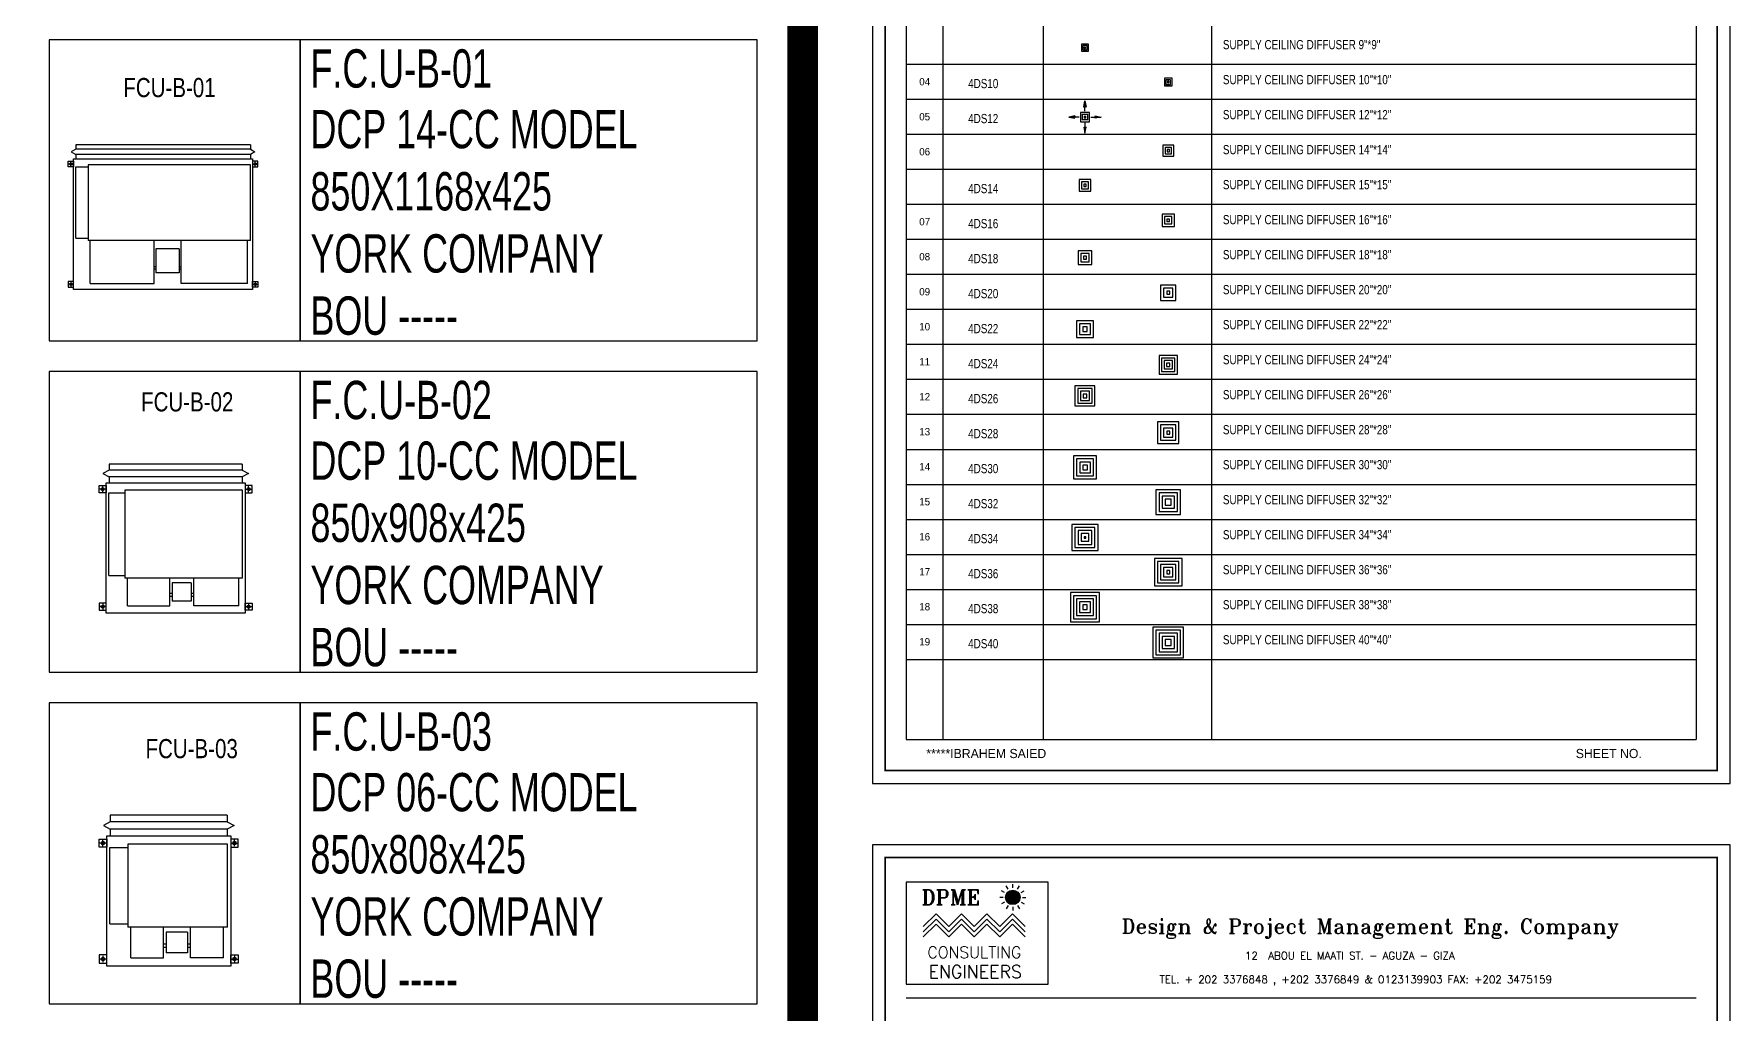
# Model space of a CAD drawing. Header units: millimetres. Extents: x -21221 to 1625077, y -149981 to 356550.
# Drawn here: x 260711 to 271771, y 148796 to 155180 of the extents above; entities that cross this region are included whole.
import ezdxf
from ezdxf.enums import TextEntityAlignment as Align

# ---------------------------------------------------------------- set-up
doc = ezdxf.new("R2010")
doc.units = ezdxf.units.MM
doc.header["$LTSCALE"] = 1000
doc.header["$MEASUREMENT"] = 0
doc.layers.get('0').update_dxf_attribs({"linetype": 'CONTINUOUS'})
for name, color, linetype in [('12- EQUIPMENT HVAC', 12, 'CONTINUOUS'), ('150-FRAM-PLAN-0-2', 150, 'CONTINUOUS'), ('200-FRAME-PLAN-1-0-0-6', 200, 'CONTINUOUS'), ('3-SUPPLY-DUCT', 3, 'CONTINUOUS'), ('4-TEXT-HVAC', 4, 'CONTINUOUS'), ('40-REFERENCE-DRAWINGS-0-35', 40, 'CONTINUOUS'), ('43-REFERENCE-0-33', 43, 'CONTINUOUS'), ('70-FRAM-DETAIL-0-45', 70, 'CONTINUOUS')]:
    doc.layers.add(name, color=color, linetype=linetype)
doc.styles.add('ROMANT', font='ROMANT.shx', dxfattribs={"height": 600})
doc.styles.add('STENCIL', font='stencil.shx')
doc.styles.add('style2', font='stencil.shx')
doc.styles.add('TEXT-P', font='stencil.shx', dxfattribs={"height": 0.3})

# ---------------------------------------------------------------- blocks, each defined once
blk = doc.blocks.new('FCU-B-01')
for p, q in [((-609, 63), (-639, 47)), ((-639, 47), (-609, 30)), ((529, 93), (-609, 93)), ((-609, 93), (-609, 63)), ((529, 63), (-609, 63)), ((529, 30), (-609, 30)), ((-609, 30), (-609, 0)), ((529, 93), (529, 63)), ((529, 63), (559, 47)), ((559, 47), (529, 30)), ((529, 30), (529, 0)), ((-626, -33), (-656, -33)), ((-641, -47), (-641, -18)), ((-609, -517), (-609, -52)), ((-609, -52), (-529, -52)), ((529, -38), (-529, -38)), ((-529, -38), (-529, -532)), ((529, -532), (529, -38)), ((546, -33), (575, -33)), ((561, -47), (561, -18)), ((-609, -517), (-529, -517)), ((529, -532), (-529, -532)), ((-515, -812), (-515, -532)), ((-99, -812), (-99, -532)), ((77, -812), (77, -532)), ((511, -812), (511, -532)), ((-87, -585), (-87, -743)), ((64, -585), (-87, -585)), ((64, -585), (64, -743)), ((-87, -704), (-99, -704)), ((-87, -719), (-99, -719)), ((64, -743), (-87, -743)), ((77, -704), (64, -704)), ((77, -719), (64, -719)), ((-626, -817), (-656, -817)), ((-641, -803), (-641, -832)), ((-515, -812), (-99, -812)), ((511, -812), (77, -812)), ((546, -817), (575, -817)), ((561, -803), (561, -832))]:
    blk.add_line(p, q)
for points in [[(544, -850), (-624, -850), (-624, 0), (544, 0)], [(-624, -15), (-624, -51), (-658, -51), (-658, -15)], [(544, -15), (544, -51), (578, -51), (578, -15)], [(-624, -835), (-624, -799), (-658, -799), (-658, -835)], [(544, -835), (544, -799), (578, -799), (578, -835)]]:
    blk.add_lwpolyline(points, close=True)
for centre, radius in [((-641, -33), 7.96), ((-641, -33), 5.95), ((561, -33), 7.96), ((561, -33), 5.95), ((-641, -817), 7.96), ((-641, -817), 5.95), ((561, -817), 7.96), ((561, -817), 5.95)]:
    blk.add_circle(centre, radius)
blk = doc.blocks.new('FCU-B-02')
for p, q in [((-434, 42), (-474, 21)), ((-474, 21), (-434, 0)), ((434, 81), (-434, 81)), ((-434, 81), (-434, 42)), ((434, 42), (-434, 42)), ((434, 0), (-434, 0)), ((434, 81), (434, 42)), ((434, 42), (474, 21)), ((474, 21), (434, 0)), ((-457, -81), (-495, -81)), ((-476, -100), (-476, -62)), ((-435, -643), (-435, -106)), ((-435, -106), (-332, -106)), ((-434, 0), (-434, -39)), ((435, -87), (-332, -87)), ((-332, -87), (-332, -662)), ((434, 0), (434, -39)), ((435, -662), (435, -87)), ((457, -81), (495, -81)), ((476, -100), (476, -62)), ((-435, -643), (-332, -643)), ((435, -662), (-332, -662)), ((-314, -841), (-314, -662)), ((-38, -841), (-38, -662)), ((118, -841), (118, -662)), ((412, -841), (412, -662)), ((-23, -761), (-38, -761)), ((-23, -691), (-23, -812)), ((101, -691), (-23, -691)), ((101, -691), (101, -812)), ((118, -761), (101, -761)), ((-457, -847), (-495, -847)), ((-476, -828), (-476, -866)), ((-314, -841), (-38, -841)), ((-23, -780), (-38, -780)), ((101, -812), (-23, -812)), ((118, -780), (101, -780)), ((412, -841), (118, -841)), ((457, -847), (495, -847)), ((476, -828), (476, -866))]:
    blk.add_line(p, q)
for points in [[(-454, -58), (-454, -104), (-498, -104), (-498, -58)], [(454, -889), (-454, -889), (-454, -39), (454, -39)], [(454, -58), (454, -104), (498, -104), (498, -58)], [(-454, -870), (-454, -824), (-498, -824), (-498, -870)], [(454, -870), (454, -824), (498, -824), (498, -870)]]:
    blk.add_lwpolyline(points, close=True)
for centre, radius in [((-476, -81), 10.2), ((-476, -81), 7.65), ((476, -81), 10.2), ((476, -81), 7.65), ((-476, -847), 10.2), ((-476, -847), 7.65), ((476, -847), 10.2), ((476, -847), 7.65)]:
    blk.add_circle(centre, radius)
blk = doc.blocks.new('FCU-B-03')
for p, q in [((-382, 47), (-426, 24)), ((-426, 24), (-382, 0)), ((382, 91), (-382, 91)), ((-382, 91), (-382, 47)), ((382, 47), (-382, 47)), ((382, 0), (-382, 0)), ((382, 91), (382, 47)), ((382, 47), (426, 24)), ((426, 24), (382, 0)), ((-408, -91), (-450, -91)), ((-429, -112), (-429, -70)), ((-382, 0), (-382, -44)), ((383, -98), (-267, -98)), ((-267, -98), (-267, -639)), ((382, 0), (382, -44)), ((383, -639), (383, -98)), ((408, -91), (450, -91)), ((429, -112), (429, -70)), ((-383, -618), (-383, -119)), ((-383, -119), (-267, -119)), ((-383, -618), (-267, -618)), ((383, -639), (-267, -639)), ((-246, -839), (-246, -639)), ((-33, -839), (-33, -639)), ((142, -839), (142, -639)), ((357, -839), (357, -639)), ((-16, -750), (-33, -750)), ((-16, -771), (-33, -771)), ((-16, -671), (-16, -807)), ((123, -671), (-16, -671)), ((123, -671), (123, -807)), ((142, -750), (123, -750)), ((142, -771), (123, -771)), ((-408, -847), (-450, -847)), ((-429, -826), (-429, -868)), ((-246, -839), (-33, -839)), ((123, -807), (-16, -807)), ((357, -839), (142, -839)), ((408, -847), (450, -847)), ((429, -826), (429, -868))]:
    blk.add_line(p, q)
for points in [[(-404, -65), (-404, -117), (-453, -117), (-453, -65)], [(404, -894), (-404, -894), (-404, -44), (404, -44)], [(404, -65), (404, -117), (453, -117), (453, -65)], [(-404, -873), (-404, -820), (-453, -820), (-453, -873)], [(404, -873), (404, -820), (453, -820), (453, -873)]]:
    blk.add_lwpolyline(points, close=True)
for centre, radius in [((-429, -91), 11.5), ((-429, -91), 8.59), ((429, -91), 11.5), ((429, -91), 8.59), ((-429, -847), 11.5), ((-429, -847), 8.59), ((429, -847), 11.5), ((429, -847), 8.59)]:
    blk.add_circle(centre, radius)
blk = doc.blocks.new('4DS10')
at = {"color": 13}
for points in [[(-452, 0, 0, 64.1, 0), (-295, 0, 0, 0, 0), (-156, 0, 0, 0, 0)], [(0, 452, 0, 64.1, 0), (0, 295, 0, 0, 0), (0, 156, 0, 0, 0)], [(452, 0, 0, 64.1, 0), (295, 0, 0, 0, 0), (156, 0, 0, 0, 0)], [(0, -452, 0, 64.1, 0), (0, -295, 0, 0, 0), (0, -156, 0, 0, 0)]]:
    blk.add_lwpolyline(points, format="xyseb", dxfattribs=at)
at = {"color": 12}
blk.add_lwpolyline([(-125, -125), (125, -125), (125, 125), (-125, 125)], close=True, dxfattribs=at)
at = {"color": 13}
for points in [[(-75, -75), (75, -75), (75, 75), (-75, 75)], [(-25, -25), (25, -25), (25, 25), (-25, 25)]]:
    blk.add_lwpolyline(points, close=True, dxfattribs=at)
blk = doc.blocks.new('4DS12')
at = {"color": 13}
for p, q in [((-325, 40), (-525, 0)), ((-188, 0), (-525, 0)), ((-525, 0), (-325, -40)), ((-325, 40), (-342, 0)), ((-325, -40), (-342, 0)), ((-90, 90), (-90, -90)), ((-90, 90), (90, 90)), ((-40, 325), (0, 525)), ((-40, 325), (0, 342)), ((-30, 30), (-30, -30)), ((-30, 30), (30, 30)), ((0, 188), (0, 525)), ((0, 525), (40, 325)), ((40, 325), (0, 342)), ((30, -30), (30, 30)), ((90, -90), (90, 90)), ((188, 0), (525, 0)), ((325, 40), (525, 0)), ((325, 40), (342, 0)), ((325, -40), (342, 0)), ((525, 0), (325, -40)), ((90, -90), (-90, -90)), ((-40, -325), (0, -525)), ((-40, -325), (0, -342)), ((30, -30), (-30, -30)), ((0, -188), (0, -525)), ((40, -325), (0, -342)), ((0, -525), (40, -325))]:
    blk.add_line(p, q, dxfattribs=at)
at = {"color": 12}
blk.add_lwpolyline([(-150, -150), (150, -150), (150, 150), (-150, 150)], close=True, dxfattribs=at)
at = {"color": 13}
for points in [[(-325, 40), (-342, 0), (-525, 0)], [(-325, -40), (-342, 0), (-525, 0)], [(-40, 325), (0, 342), (0, 525)], [(40, 325), (0, 342), (0, 525)], [(325, 40), (342, 0), (525, 0)], [(325, -40), (342, 0), (525, 0)], [(-40, -325), (0, -342), (0, -525)], [(40, -325), (0, -342), (0, -525)]]:
    blk.add_solid(points, dxfattribs=at)
blk = doc.blocks.new('4DS16')
at = {"color": 13}
for points in [[(0, 657, 0, 89.8, 0), (0, 438, 0, 0, 0), (0, 244, 0, 0, 0)], [(-657, 0, 0, 89.8, 0), (-438, 0, 0, 0, 0), (-244, 0, 0, 0, 0)], [(657, 0, 0, 89.8, 0), (438, 0, 0, 0, 0), (244, 0, 0, 0, 0)], [(0, -657, 0, 89.8, 0), (0, -438, 0, 0, 0), (0, -244, 0, 0, 0)]]:
    blk.add_lwpolyline(points, format="xyseb", dxfattribs=at)
at = {"color": 12}
blk.add_lwpolyline([(-200, -200), (200, -200), (200, 200), (-200, 200)], close=True, dxfattribs=at)
at = {"color": 13}
for points in [[(-120, -120), (120, -120), (120, 120), (-120, 120)], [(-40, -40), (40, -40), (40, 40), (-40, 40)]]:
    blk.add_lwpolyline(points, close=True, dxfattribs=at)
blk = doc.blocks.new('4DS18')
at = {"color": 13}
for points in [[(0, 682, 0, 89.8, 0), (0, 463, 0, 0, 0), (0, 269, 0, 0, 0)], [(-682, 0, 0, 89.8, 0), (-463, 0, 0, 0, 0), (-269, 0, 0, 0, 0)], [(682, 0, 0, 89.8, 0), (463, 0, 0, 0, 0), (269, 0, 0, 0, 0)], [(0, -682, 0, 89.8, 0), (0, -463, 0, 0, 0), (0, -269, 0, 0, 0)]]:
    blk.add_lwpolyline(points, format="xyseb", dxfattribs=at)
at = {"color": 12}
blk.add_lwpolyline([(-225, -225), (225, -225), (225, 225), (-225, 225)], close=True, dxfattribs=at)
at = {"color": 13}
for points in [[(-135, -135), (135, -135), (135, 135), (-135, 135)], [(-45, -45), (45, -45), (45, 45), (-45, 45)]]:
    blk.add_lwpolyline(points, close=True, dxfattribs=at)
blk = doc.blocks.new('4DS20')
at = {"color": 13}
for points in [[(0, 784, 0, 105, 0), (0, 528, 0, 0, 0), (0, 301, 0, 0, 0)], [(-784, 0, 0, 105, 0), (-528, 0, 0, 0, 0), (-301, 0, 0, 0, 0)], [(784, 0, 0, 105, 0), (528, 0, 0, 0, 0), (301, 0, 0, 0, 0)], [(0, -784, 0, 105, 0), (0, -528, 0, 0, 0), (0, -301, 0, 0, 0)]]:
    blk.add_lwpolyline(points, format="xyseb", dxfattribs=at)
at = {"color": 12}
blk.add_lwpolyline([(-250, -250), (250, -250), (250, 250), (-250, 250)], close=True, dxfattribs=at)
at = {"color": 13}
for points in [[(-150, -150), (150, -150), (150, 150), (-150, 150)], [(-50, -50), (50, -50), (50, 50), (-50, 50)]]:
    blk.add_lwpolyline(points, close=True, dxfattribs=at)
blk = doc.blocks.new('4DS22')
at = {"color": 13}
for points in [[(0, 875, 0, 118, 0), (0, 588, 0, 0, 0), (0, 332, 0, 0, 0)], [(-875, 0, 0, 118, 0), (-588, 0, 0, 0, 0), (-332, 0, 0, 0, 0)], [(875, 0, 0, 118, 0), (588, 0, 0, 0, 0), (332, 0, 0, 0, 0)], [(0, -875, 0, 118, 0), (0, -588, 0, 0, 0), (0, -332, 0, 0, 0)]]:
    blk.add_lwpolyline(points, format="xyseb", dxfattribs=at)
at = {"color": 12}
blk.add_lwpolyline([(-275, -275), (275, -275), (275, 275), (-275, 275)], close=True, dxfattribs=at)
at = {"color": 13}
for points in [[(-175, -175), (175, -175), (175, 175), (-175, 175)], [(-75, -75), (75, -75), (75, 75), (-75, 75)]]:
    blk.add_lwpolyline(points, close=True, dxfattribs=at)
blk = doc.blocks.new('4DS24')
at = {"color": 13}
for points in [[(0, 967, 0, 131, 0), (0, 648, 0, 0, 0), (0, 364, 0, 0, 0)], [(-967, 0, 0, 131, 0), (-648, 0, 0, 0, 0), (-364, 0, 0, 0, 0)], [(967, 0, 0, 131, 0), (648, 0, 0, 0, 0), (364, 0, 0, 0, 0)], [(0, -967, 0, 131, 0), (0, -648, 0, 0, 0), (0, -364, 0, 0, 0)]]:
    blk.add_lwpolyline(points, format="xyseb", dxfattribs=at)
at = {"color": 12}
blk.add_lwpolyline([(-300, -300), (300, -300), (300, 300), (-300, 300)], close=True, dxfattribs=at)
at = {"color": 13}
for points in [[(-218, -218), (218, -218), (218, 218), (-218, 218)], [(-136, -136), (136, -136), (136, 136), (-136, 136)], [(-55, -55), (55, -55), (55, 55), (-55, 55)]]:
    blk.add_lwpolyline(points, close=True, dxfattribs=at)
blk = doc.blocks.new('4DS26')
at = {"color": 13}
for points in [[(0, 992, 0, 131, 0), (0, 673, 0, 0, 0), (0, 389, 0, 0, 0)], [(-992, 0, 0, 131, 0), (-673, 0, 0, 0, 0), (-389, 0, 0, 0, 0)], [(992, 0, 0, 131, 0), (673, 0, 0, 0, 0), (389, 0, 0, 0, 0)], [(0, -992, 0, 131, 0), (0, -673, 0, 0, 0), (0, -389, 0, 0, 0)]]:
    blk.add_lwpolyline(points, format="xyseb", dxfattribs=at)
at = {"color": 12}
blk.add_lwpolyline([(-325, -325), (325, -325), (325, 325), (-325, 325)], close=True, dxfattribs=at)
at = {"color": 13}
for points in [[(-236, -236), (236, -236), (236, 236), (-236, 236)], [(-148, -148), (148, -148), (148, 148), (-148, 148)], [(-59, -59), (59, -59), (59, 59), (-59, 59)]]:
    blk.add_lwpolyline(points, close=True, dxfattribs=at)
blk = doc.blocks.new('4DS28')
at = {"color": 13}
for points in [[(0, 950, 0, 118, 0), (0, 663, 0, 0, 0), (0, 407, 0, 0, 0)], [(-950, 0, 0, 118, 0), (-663, 0, 0, 0, 0), (-407, 0, 0, 0, 0)], [(950, 0, 0, 118, 0), (663, 0, 0, 0, 0), (407, 0, 0, 0, 0)], [(0, -950, 0, 118, 0), (0, -663, 0, 0, 0), (0, -407, 0, 0, 0)]]:
    blk.add_lwpolyline(points, format="xyseb", dxfattribs=at)
at = {"color": 12}
blk.add_lwpolyline([(-350, -350), (350, -350), (350, 350), (-350, 350)], close=True, dxfattribs=at)
at = {"color": 13}
for points in [[(-250, -250), (250, -250), (250, 250), (-250, 250)], [(-150, -150), (150, -150), (150, 150), (-150, 150)], [(-50, -50), (50, -50), (50, 50), (-50, 50)]]:
    blk.add_lwpolyline(points, close=True, dxfattribs=at)
blk = doc.blocks.new('4DS30')
at = {"color": 13}
for points in [[(0, 925, 0, 108, 0), (0, 662, 0, 0, 0), (0, 428, 0, 0, 0)], [(-925, 0, 0, 108, 0), (-662, 0, 0, 0, 0), (-428, 0, 0, 0, 0)], [(925, 0, 0, 108, 0), (662, 0, 0, 0, 0), (428, 0, 0, 0, 0)], [(0, -925, 0, 108, 0), (0, -662, 0, 0, 0), (0, -428, 0, 0, 0)]]:
    blk.add_lwpolyline(points, format="xyseb", dxfattribs=at)
at = {"color": 12}
blk.add_lwpolyline([(-375, -375), (375, -375), (375, 375), (-375, 375)], close=True, dxfattribs=at)
at = {"color": 13}
for points in [[(-275, -275), (275, -275), (275, 275), (-275, 275)], [(-175, -175), (175, -175), (175, 175), (-175, 175)], [(-75, -75), (75, -75), (75, 75), (-75, 75)]]:
    blk.add_lwpolyline(points, close=True, dxfattribs=at)
blk = doc.blocks.new('4DS32')
at = {"color": 13}
for points in [[(0, 950, 0, 108, 0), (0, 687, 0, 0, 0), (0, 453, 0, 0, 0)], [(-950, 0, 0, 108, 0), (-687, 0, 0, 0, 0), (-453, 0, 0, 0, 0)], [(950, 0, 0, 108, 0), (687, 0, 0, 0, 0), (453, 0, 0, 0, 0)], [(0, -950, 0, 108, 0), (0, -687, 0, 0, 0), (0, -453, 0, 0, 0)]]:
    blk.add_lwpolyline(points, format="xyseb", dxfattribs=at)
at = {"color": 12}
blk.add_lwpolyline([(-400, -400), (400, -400), (400, 400), (-400, 400)], close=True, dxfattribs=at)
at = {"color": 13}
for points in [[(-300, -300), (300, -300), (300, 300), (-300, 300)], [(-200, -200), (200, -200), (200, 200), (-200, 200)], [(-100, -100), (100, -100), (100, 100), (-100, 100)]]:
    blk.add_lwpolyline(points, close=True, dxfattribs=at)
blk = doc.blocks.new('4DS34')
at = {"color": 13}
for points in [[(0, 975, 0, 108, 0), (0, 712, 0, 0, 0), (0, 478, 0, 0, 0)], [(-975, 0, 0, 108, 0), (-712, 0, 0, 0, 0), (-478, 0, 0, 0, 0)], [(975, 0, 0, 108, 0), (712, 0, 0, 0, 0), (478, 0, 0, 0, 0)], [(0, -975, 0, 108, 0), (0, -712, 0, 0, 0), (0, -478, 0, 0, 0)]]:
    blk.add_lwpolyline(points, format="xyseb", dxfattribs=at)
at = {"color": 12}
blk.add_lwpolyline([(-425, -425), (425, -425), (425, 425), (-425, 425)], close=True, dxfattribs=at)
at = {"color": 13}
for points in [[(-325, -325), (325, -325), (325, 325), (-325, 325)], [(-225, -225), (225, -225), (225, 225), (-225, 225)], [(-125, -125), (125, -125), (125, 125), (-125, 125)], [(-25, -25), (25, -25), (25, 25), (-25, 25)]]:
    blk.add_lwpolyline(points, close=True, dxfattribs=at)
blk = doc.blocks.new('4DS36')
at = {"color": 13}
for points in [[(0, 961, 0, 100, 0), (0, 716, 0, 0, 0), (0, 499, 0, 0, 0)], [(-961, 0, 0, 100, 0), (-716, 0, 0, 0, 0), (-499, 0, 0, 0, 0)], [(961, 0, 0, 100, 0), (716, 0, 0, 0, 0), (499, 0, 0, 0, 0)], [(0, -961, 0, 100, 0), (0, -716, 0, 0, 0), (0, -499, 0, 0, 0)]]:
    blk.add_lwpolyline(points, format="xyseb", dxfattribs=at)
at = {"color": 12}
blk.add_lwpolyline([(-450, -450), (450, -450), (450, 450), (-450, 450)], close=True, dxfattribs=at)
at = {"color": 13}
for points in [[(-350, -350), (350, -350), (350, 350), (-350, 350)], [(-250, -250), (250, -250), (250, 250), (-250, 250)], [(-150, -150), (150, -150), (150, 150), (-150, 150)], [(-50, -50), (50, -50), (50, 50), (-50, 50)]]:
    blk.add_lwpolyline(points, close=True, dxfattribs=at)
blk = doc.blocks.new('4DS38')
at = {"color": 13}
for points in [[(0, 952, 0, 93.6, 0), (0, 724, 0, 0, 0), (0, 521, 0, 0, 0)], [(-952, 0, 0, 93.6, 0), (-724, 0, 0, 0, 0), (-521, 0, 0, 0, 0)], [(952, 0, 0, 93.6, 0), (724, 0, 0, 0, 0), (521, 0, 0, 0, 0)], [(0, -952, 0, 93.6, 0), (0, -724, 0, 0, 0), (0, -521, 0, 0, 0)]]:
    blk.add_lwpolyline(points, format="xyseb", dxfattribs=at)
at = {"color": 12}
blk.add_lwpolyline([(-475, -475), (475, -475), (475, 475), (-475, 475)], close=True, dxfattribs=at)
at = {"color": 13}
for points in [[(-375, -375), (375, -375), (375, 375), (-375, 375)], [(-275, -275), (275, -275), (275, 275), (-275, 275)], [(-175, -175), (175, -175), (175, 175), (-175, 175)], [(-75, -75), (75, -75), (75, 75), (-75, 75)]]:
    blk.add_lwpolyline(points, close=True, dxfattribs=at)
blk = doc.blocks.new('4DS40')
at = {"color": 13}
for points in [[(0, 1007, 0, 99.5, 0), (0, 764, 0, 0, 0), (0, 548, 0, 0, 0)], [(-1007, 0, 0, 99.5, 0), (-764, 0, 0, 0, 0), (-548, 0, 0, 0, 0)], [(1007, 0, 0, 99.5, 0), (764, 0, 0, 0, 0), (548, 0, 0, 0, 0)], [(0, -1007, 0, 99.5, 0), (0, -764, 0, 0, 0), (0, -548, 0, 0, 0)]]:
    blk.add_lwpolyline(points, format="xyseb", dxfattribs=at)
at = {"color": 12}
blk.add_lwpolyline([(-500, -500), (500, -500), (500, 500), (-500, 500)], close=True, dxfattribs=at)
at = {"color": 13}
for points in [[(-400, -400), (400, -400), (400, 400), (-400, 400)], [(-300, -300), (300, -300), (300, 300), (-300, 300)], [(-200, -200), (200, -200), (200, 200), (-200, 200)], [(-100, -100), (100, -100), (100, 100), (-100, 100)]]:
    blk.add_lwpolyline(points, close=True, dxfattribs=at)
blk = doc.blocks.new('A$C15E653BB')
at = {"layer": '150-FRAM-PLAN-0-2'}
blk.add_hatch(color=256, dxfattribs=at).paths.add_polyline_path([(0.349, 0.224, 1.000001), (0.1, 0.224, 1.000001)])
for p, q in [((0.083, 0.306, -16055.758), (0.03, 0.337, -16055.758)), ((0.143, 0.366, -16055.758), (0.112, 0.419, -16055.758)), ((0.224, 0.388, -16055.758), (0.224, 0.449, -16055.758)), ((0.306, 0.366, -16055.758), (0.337, 0.419, -16055.758)), ((0.366, 0.306, -16055.758), (0.419, 0.337, -16055.758)), ((0.061, 0.224, -16055.758), (0, 0.224, -16055.758)), ((0.083, 0.143, -16055.758), (0.03, 0.112, -16055.758)), ((0.143, 0.083, -16055.758), (0.112, 0.03, -16055.758)), ((0.224, 0.061, -16055.758), (0.224, 0, -16055.758)), ((0.306, 0.083, -16055.758), (0.337, 0.03, -16055.758)), ((0.366, 0.143, -16055.758), (0.419, 0.112, -16055.758)), ((0.388, 0.224, -16055.758), (0.449, 0.224, -16055.758))]:
    blk.add_line(p, q, dxfattribs=at)
blk.add_circle((0.224, 0.224, -16055.758), 0.124, dxfattribs=at)
blk = doc.blocks.new('A$C2ACE4111')
at = {"layer": '150-FRAM-PLAN-0-2', "xscale": 0.5543485173556535, "yscale": 0.5543485173556535, "zscale": 0.5543485173556535}
blk.add_blockref('A$C15E653BB', (0, 0, 268.082), dxfattribs=at)
blk = doc.blocks.new('4DS15')
at = {"color": 13}
for points in [[(0, 677, 0, 96.2, 0), (0, 443, 0, 0, 0), (0, 234, 0, 0, 0)], [(-677, 0, 0, 96.2, 0), (-443, 0, 0, 0, 0), (-234, 0, 0, 0, 0)], [(677, 0, 0, 96.2, 0), (443, 0, 0, 0, 0), (234, 0, 0, 0, 0)], [(0, -677, 0, 96.2, 0), (0, -443, 0, 0, 0), (0, -234, 0, 0, 0)]]:
    blk.add_lwpolyline(points, format="xyseb", dxfattribs=at)
at = {"color": 12}
blk.add_lwpolyline([(-187, -187), (187, -187), (187, 187), (-187, 187)], close=True, dxfattribs=at)
at = {"color": 13}
for points in [[(-112, -112), (112, -112), (112, 112), (-112, 112)], [(-37, -37), (37, -37), (37, 37), (-37, 37)]]:
    blk.add_lwpolyline(points, close=True, dxfattribs=at)
blk = doc.blocks.new('4DS9')
at = {"color": 13}
for points in [[(-283, 0, 0, 30.1, 0), (-210, 0, 0, 0, 0), (-148, 0, 0, 0, 0)], [(0, 283, 0, 30.1, 0), (0, 210, 0, 0, 0), (0, 148, 0, 0, 0)], [(283, 0, 0, 30.1, 0), (210, 0, 0, 0, 0), (148, 0, 0, 0, 0)], [(0, -283, 0, 30.1, 0), (0, -210, 0, 0, 0), (0, -148, 0, 0, 0)]]:
    blk.add_lwpolyline(points, format="xyseb", dxfattribs=at)
at = {"color": 12}
blk.add_lwpolyline([(-112, -112), (112, -112), (112, 112), (-112, 112)], close=True, dxfattribs=at)
at = {"color": 13}
for points in [[(-68, -68), (68, -68), (68, 68), (-68, 68)], [(-22, -22), (22, -22), (22, 22), (-22, 22)]]:
    blk.add_lwpolyline(points, close=True, dxfattribs=at)
blk = doc.blocks.new('4DS14')
at = {"color": 13}
for points in [[(0, 632, 0, 89.8, 0), (0, 413, 0, 0, 0), (0, 219, 0, 0, 0)], [(-632, 0, 0, 89.8, 0), (-413, 0, 0, 0, 0), (-219, 0, 0, 0, 0)], [(632, 0, 0, 89.8, 0), (413, 0, 0, 0, 0), (219, 0, 0, 0, 0)], [(0, -632, 0, 89.8, 0), (0, -413, 0, 0, 0), (0, -219, 0, 0, 0)]]:
    blk.add_lwpolyline(points, format="xyseb", dxfattribs=at)
at = {"color": 12}
blk.add_lwpolyline([(-175, -175), (175, -175), (175, 175), (-175, 175)], close=True, dxfattribs=at)
at = {"color": 13}
for points in [[(-105, -105), (105, -105), (105, 105), (-105, 105)], [(-35, -35), (35, -35), (35, 35), (-35, 35)]]:
    blk.add_lwpolyline(points, close=True, dxfattribs=at)

msp = doc.modelspace()

# ---------------------------------------------------------------- linework, layer by layer
at = {"layer": '12- EQUIPMENT HVAC', "color": 212, "const_width": 200}
msp.add_lwpolyline([(265723.4, 155388.5), (236166.4, 155388.5), (236166.4, 144195.7), (265723.4, 144195.7)], close=True, dxfattribs=at)
at = {"layer": '12- EQUIPMENT HVAC', "color": 33}
for points in [[(262446.3, 155141.8), (260810.5, 155141.8), (260810.5, 153180.2), (262446.3, 153180.2)], [(262446.3, 153180.2), (265425.9, 153180.2), (265425.9, 155141.8), (262446.3, 155141.8)], [(262446.3, 152980.2), (260810.5, 152980.2), (260810.5, 151018.5), (262446.3, 151018.5)], [(262446.3, 151018.5), (265425.9, 151018.5), (265425.9, 152980.2), (262446.3, 152980.2)], [(262446.3, 150818.5), (260810.5, 150818.5), (260810.5, 148856.9), (262446.3, 148856.9)], [(262446.3, 148856.9), (265425.9, 148856.9), (265425.9, 150818.5), (262446.3, 150818.5)]]:
    msp.add_lwpolyline(points, close=True, dxfattribs=at)
at = {"layer": '150-FRAM-PLAN-0-2'}
for p, q in [((266509.9, 149359.7), (266592.9, 149442.8)), ((266592.9, 149442.8), (266676, 149359.7)), ((266676, 149359.7), (266759, 149442.8)), ((266676, 149359.7), (266759, 149442.8)), ((266759, 149442.8), (266842, 149359.7)), ((266759, 149442.8), (266842, 149359.7)), ((266842, 149359.7), (266925.1, 149442.8)), ((266842, 149359.7), (266925.1, 149442.8)), ((266925.1, 149442.8), (267008.1, 149359.7)), ((267008.1, 149359.7), (267091.1, 149442.8)), ((267091.1, 149442.8), (267174.1, 149359.7)), ((266509.9, 149326.3), (266592.9, 149409.3)), ((266509.9, 149292.9), (266592.9, 149375.9)), ((266592.9, 149409.3), (266676, 149326.3)), ((266592.9, 149375.9), (266676, 149292.9)), ((266676, 149326.3), (266759, 149409.3)), ((266676, 149326.3), (266759, 149409.3)), ((266676, 149292.9), (266759, 149375.9)), ((266676, 149292.9), (266759, 149375.9)), ((266759, 149409.3), (266842, 149326.3)), ((266759, 149409.3), (266842, 149326.3)), ((266759, 149375.9), (266842, 149292.9)), ((266759, 149375.9), (266842, 149292.9)), ((266842, 149326.3), (266925.1, 149409.3)), ((266842, 149326.3), (266925.1, 149409.3)), ((266842, 149292.9), (266925.1, 149375.9)), ((266842, 149292.9), (266925.1, 149375.9)), ((266925.1, 149409.3), (267008.1, 149326.3)), ((266925.1, 149375.9), (267008.1, 149292.9)), ((267008.1, 149326.3), (267091.1, 149409.3)), ((267008.1, 149292.9), (267091.1, 149375.9)), ((267091.1, 149409.3), (267174.1, 149326.3)), ((267091.1, 149375.9), (267174.1, 149292.9))]:
    msp.add_line(p, q, dxfattribs=at)
for points in [[(271770.7, 158326.6), (266178.4, 158326.6), (266178.4, 150293.4), (271770.7, 150293.4)], [(271770.7, 149893.4), (266178.4, 149893.4), (266178.4, 141860.3), (271770.7, 141860.3)]]:
    msp.add_lwpolyline(points, close=True, dxfattribs=at)
at = {"layer": '200-FRAME-PLAN-1-0-0-6', "const_width": 10.5}
for points in [[(271687, 158242.9), (266262.1, 158242.9), (266262.1, 150377.1), (271687, 150377.1)], [(271687, 149809.7), (266262.1, 149809.7), (266262.1, 141944), (271687, 141944)]]:
    msp.add_lwpolyline(points, close=True, dxfattribs=at)
at = {"layer": '70-FRAM-DETAIL-0-45'}
for p, q in [((266398.7, 156074.6), (266398.7, 150580.8)), ((266637.8, 156074.6), (266637.8, 150580.8)), ((267293.6, 150580.8), (267293.6, 156074.6)), ((268392.4, 150580.8), (268392.4, 156074.6)), ((271549, 156074.6), (271549, 150580.8)), ((266398.7, 150580.8), (271549, 150580.8)), ((266398.7, 148895.3), (271550.3, 148895.3))]:
    msp.add_line(p, q, dxfattribs=at)
at = {"layer": '70-FRAM-DETAIL-0-45', "color": 9}
for p, q in [((266398.7, 154982.6), (271549, 154982.6)), ((266398.7, 154754.4), (271549, 154754.4)), ((266398.7, 154526.1), (271549, 154526.1)), ((266398.7, 154297.9), (271549, 154297.9)), ((266398.7, 154069.6), (271549, 154069.6)), ((266398.7, 153841.4), (271549, 153841.4)), ((266398.7, 153613.1), (271549, 153613.1)), ((266398.7, 153384.8), (271549, 153384.8)), ((266398.7, 153156.6), (271549, 153156.6)), ((266398.7, 152928.3), (271549, 152928.3)), ((266398.7, 152700.1), (271549, 152700.1)), ((266398.7, 152471.8), (271549, 152471.8)), ((266398.7, 152243.6), (271549, 152243.6)), ((266398.7, 152015.3), (271549, 152015.3)), ((266398.7, 151787.1), (271549, 151787.1)), ((266398.7, 151558.8), (271549, 151558.8)), ((266398.7, 151330.6), (271549, 151330.6)), ((266398.7, 151102.3), (271549, 151102.3))]:
    msp.add_line(p, q, dxfattribs=at)
at = {"layer": '70-FRAM-DETAIL-0-45'}
msp.add_lwpolyline([(266398.7, 148985), (267323.3, 148985), (267323.3, 149649.4), (266398.7, 149649.4)], close=True, dxfattribs=at)

# ---------------------------------------------------------------- block references
at = {"layer": '12- EQUIPMENT HVAC'}
for name, p in [('FCU-B-01', (261592.8, 154365)), ('FCU-B-02', (261634.8, 152293.1)), ('FCU-B-03', (261589.5, 149995.3))]:
    msp.add_blockref(name, p, dxfattribs=at)
at = {"layer": '150-FRAM-PLAN-0-2'}
for name, p, xscale, yscale, zscale in [('4DS9', (267564.1, 155090.5), 0.2000000000116415, 0.2000000000116415, 0.2), ('4DS14', (268107.7, 154419.3), 0.2000000000116415, 0.2000000000116415, 0.2), ('4DS15', (267564.1, 154193.5), 0.2000000000116415, 0.2000000000116415, 0.2), ('A$C2ACE4111', (267008.1, 149465.1, 5930447.5), 686.9983852522564, 686.9983852522564, 686.9983852522619)]:
    msp.add_blockref(name, p, dxfattribs=dict(at, xscale=xscale, yscale=yscale, zscale=zscale))
at = {"layer": '3-SUPPLY-DUCT', "xscale": 0.2000000000116415, "yscale": 0.2000000000116415, "zscale": 0.2}
for name, p in [('4DS10', (268106.9, 154866.5)), ('4DS12', (267564.1, 154638.2)), ('4DS16', (268106.9, 153965.6)), ('4DS18', (267564.1, 153721.5)), ('4DS20', (268106.9, 153493.2)), ('4DS22', (267564.1, 153255.6)), ('4DS24', (268106.9, 153022.9)), ('4DS26', (267564.1, 152820.5)), ('4DS28', (268106.9, 152580.9)), ('4DS30', (267564.7, 152354.2)), ('4DS32', (268106.9, 152127.2)), ('4DS34', (267564.1, 151897)), ('4DS36', (268106.9, 151670.7)), ('4DS38', (267564.1, 151442.3)), ('4DS40', (268106.9, 151212.3))]:
    msp.add_blockref(name, p, dxfattribs=at)

# ---------------------------------------------------------------- texts
at = {"layer": '12- EQUIPMENT HVAC', "color": 4, "style": 'TEXT-P', "width": 0.7}
for s, p in [('F.C.U-B-01', (262513.8, 154755.3)), ('DCP 14-CC MODEL', (262513.8, 154359.7)), ('850X1168x425', (262513.8, 153954.4)), ('YORK COMPANY', (262513.8, 153549.2)), ('BOU -----', (262513.8, 153143.9)), ('F.C.U-B-02', (262513.8, 152593.6)), ('DCP 10-CC MODEL', (262513.8, 152198.1)), ('850x908x425', (262513.8, 151792.8)), ('YORK COMPANY', (262513.8, 151387.5)), ('BOU -----', (262513.8, 150982.2)), ('F.C.U-B-03', (262513.8, 150432)), ('DCP 06-CC MODEL', (262513.8, 150036.4)), ('850x808x425', (262513.8, 149631.1)), ('YORK COMPANY', (262513.8, 149225.9)), ('BOU -----', (262513.8, 148820.6))]:
    msp.add_text(s, height=250, dxfattribs=at).set_placement(p, align=Align.BOTTOM_LEFT)
at = {"layer": '12- EQUIPMENT HVAC', "color": 4, "style": 'STENCIL', "width": 0.8}
for s, p in [('FCU-B-01', (261293.5, 154768.2, 0)), ('FCU-B-02', (261409.3, 152718.9, 0)), ('FCU-B-03', (261438.3, 150457.8, 0))]:
    msp.add_text(s, height=125, dxfattribs=at).set_placement(p)
at = {"layer": '150-FRAM-PLAN-0-2', "style": 'ROMANT'}
msp.add_text('DPME', height=98.22, dxfattribs=at).set_placement((266498.1, 149501.3))
for s, p in [('12  ABOU EL MAATI ST. - AGUZA - GIZA ', (269308.3, 149145.7, -5827569.1)), ('TEL. + 202 3376848 , +202 3376849 & 0123139903 FAX: +202 3475159', (269330.1, 148990.9, -5827569.1))]:
    msp.add_text(s, height=49.027, dxfattribs=at).set_placement(p, align=Align.CENTER)
at = {"layer": '4-TEXT-HVAC', "color": 4, "style": 'style2', "width": 0.8}
for s, p in [('SUPPLY CEILING DIFFUSER 9"*9"', (268463.6, 155080.8)), ('4DS10', (266802.6, 154826.9)), ('SUPPLY CEILING DIFFUSER 10"*10"', (268463.6, 154852.5)), ('4DS12', (266802.6, 154598.6)), ('SUPPLY CEILING DIFFUSER 12"*12"', (268463.6, 154624.3)), ('SUPPLY CEILING DIFFUSER 14"*14"', (268463.6, 154396)), ('4DS14', (266802.6, 154142.1)), ('SUPPLY CEILING DIFFUSER 15"*15"', (268463.6, 154167.8)), ('4DS16', (266802.6, 153913.9)), ('SUPPLY CEILING DIFFUSER 16"*16"', (268463.6, 153939.5)), ('4DS18', (266802.6, 153685.6)), ('SUPPLY CEILING DIFFUSER 18"*18"', (268463.6, 153711.3)), ('4DS20', (266802.6, 153457.4)), ('SUPPLY CEILING DIFFUSER 20"*20"', (268463.6, 153483)), ('SUPPLY CEILING DIFFUSER 22"*22"', (268463.6, 153254.8)), ('4DS22', (266802.6, 153229.1)), ('SUPPLY CEILING DIFFUSER 24"*24"', (268463.6, 153026.5)), ('4DS24', (266802.6, 153000.8)), ('SUPPLY CEILING DIFFUSER 26"*26"', (268463.6, 152798.3)), ('4DS26', (266802.6, 152772.6)), ('SUPPLY CEILING DIFFUSER 28"*28"', (268463.6, 152570)), ('4DS28', (266802.6, 152544.3)), ('4DS30', (266802.6, 152316.1)), ('SUPPLY CEILING DIFFUSER 30"*30"', (268463.6, 152341.7)), ('4DS32', (266802.6, 152087.8)), ('SUPPLY CEILING DIFFUSER 32"*32"', (268463.6, 152113.5)), ('4DS34', (266802.6, 151859.6)), ('SUPPLY CEILING DIFFUSER 34"*34"', (268463.6, 151885.2)), ('4DS36', (266802.6, 151631.3)), ('SUPPLY CEILING DIFFUSER 36"*36"', (268463.6, 151657)), ('4DS38', (266802.6, 151403.1)), ('SUPPLY CEILING DIFFUSER 38"*38"', (268463.6, 151428.7)), ('4DS40', (266802.6, 151174.8)), ('SUPPLY CEILING DIFFUSER 40"*40"', (268463.6, 151200.5))]:
    msp.add_text(s, height=60, dxfattribs=at).set_placement(p)
at = {"layer": '40-REFERENCE-DRAWINGS-0-35', "lineweight": 35, "style": 'STENCIL'}
for s, height, p in [('*****IBRAHEM SAIED', 59.766, (266920.7, 150488.5)), ('SHEET NO.', 59.77, (270979.8, 150488.5))]:
    msp.add_text(s, height=height, dxfattribs=at).set_placement(p, align=Align.MIDDLE)
at = {"layer": '43-REFERENCE-0-33', "color": 4, "style": 'STENCIL'}
for s, p in [('04', (266518.9, 154869.2)), ('05', (266518.9, 154640.9)), ('06', (266518.9, 154412.6)), ('07', (266518.9, 153956.1)), ('08', (266518.9, 153727.9)), ('09', (266518.9, 153499.6)), ('10', (266518.9, 153271.4)), ('11', (266518.9, 153043.1)), ('12', (266518.9, 152814.9)), ('13', (266518.9, 152586.6)), ('14', (266518.9, 152358.4)), ('15', (266518.9, 152130.1)), ('16', (266518.9, 151901.9)), ('17', (266518.9, 151673.6)), ('18', (266518.9, 151445.4)), ('19', (266518.9, 151217.1))]:
    msp.add_text(s, height=47.81, dxfattribs=at).set_placement(p, align=Align.MIDDLE)
at = {"layer": '43-REFERENCE-0-33', "style": 'ROMANT'}
for s, height, p in [('Design & Project Management Eng. Company', 95.389, (269423.9, 149314.4, -2923529.7)), ('CONSULTING', 74.81, (266842.7, 149154.3, -3439446.7)), ('ENGINEERS', 83.13, (266848.4, 149024.4, -3821607.4))]:
    msp.add_text(s, height=height, dxfattribs=at).set_placement(p, align=Align.CENTER)

doc.saveas('drawing.dxf')
